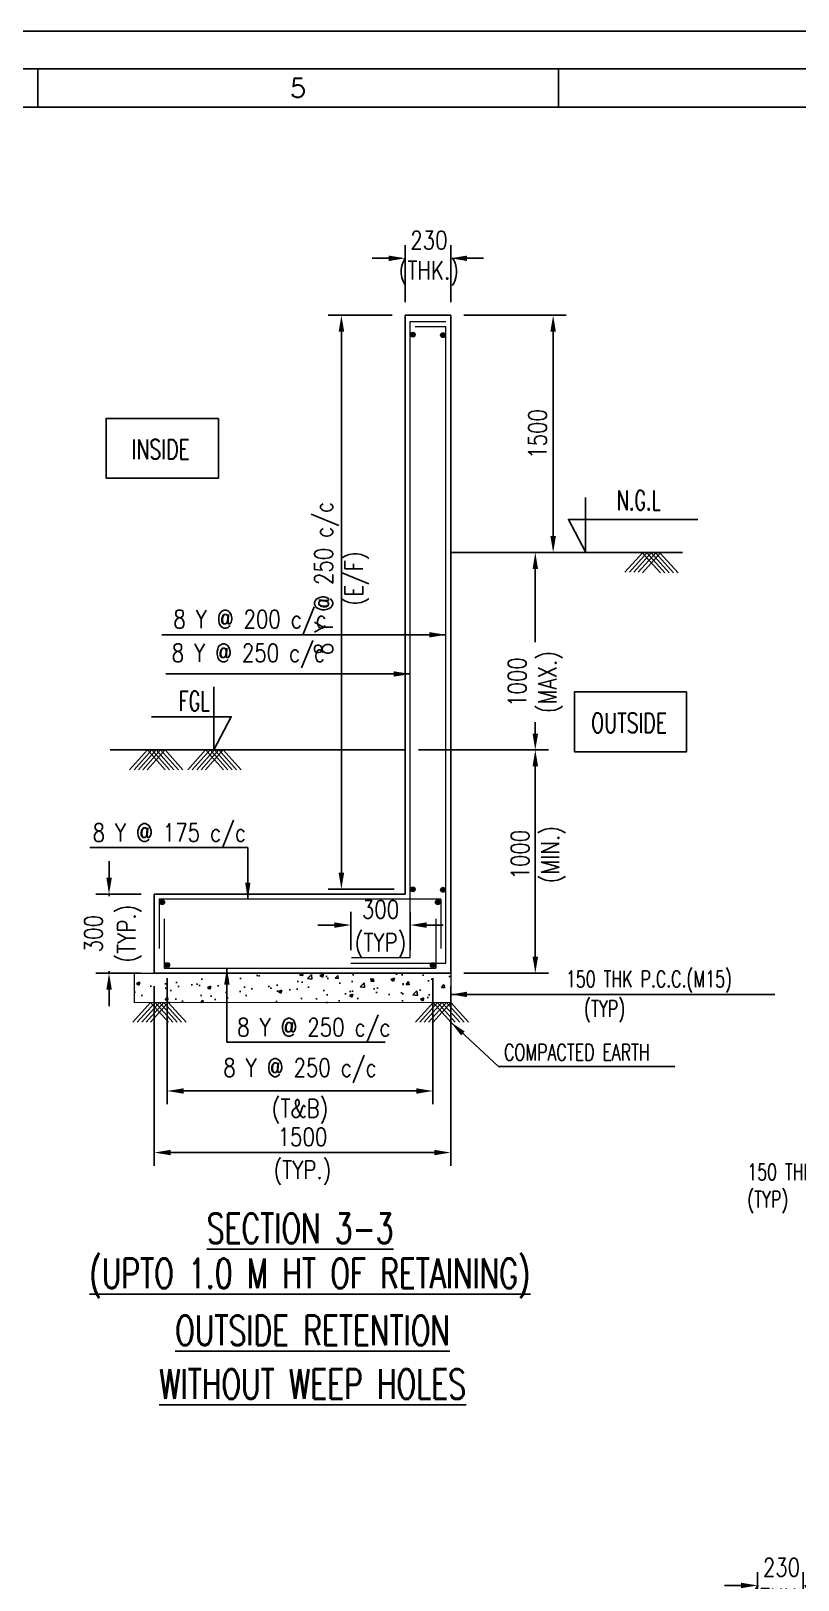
# Model space of a CAD drawing. Extents: x -69352 to 1013721, y -547461 to -186867.
# Drawn here: x 540377 to 552022, y -464620 to -441077 of the extents above; entities that cross this region are included whole.
import ezdxf
from ezdxf.enums import TextEntityAlignment as Align

# ---------------------------------------------------------------- set-up
doc = ezdxf.new("R2010")
doc.units = 0
doc.header["$LTSCALE"] = 500
doc.header["$MEASUREMENT"] = 0
doc.header["$PDMODE"] = 35
doc.header["$PDSIZE"] = -15
doc.layers.get('DEFPOINTS').update_dxf_attribs({"color": 4})
for name, color, linetype in [('BEAM', 4, 'Continuous'), ('Layer1', 7, 'Continuous'), ('LEVEL SECTION', 3, 'Continuous'), ('PCC', 7, 'Continuous'), ('PNA', 10, 'Continuous'), ('S-DIM-1', 5, 'Continuous'), ('S-DIMANTION', 5, 'Continuous'), ('S-FILLING', 9, 'Continuous'), ('S-LEVEL SECTION', 3, 'Continuous'), ('S-REINF', 6, 'Continuous'), ('S-TEXT', 2, 'Continuous'), ('S-TEXT-1', 4, 'Continuous'), ('S-TEXT-1 @ 1', 4, 'Continuous'), ('S-TITIL', 6, 'Continuous'), ('TEXT NORMAL', 4, 'Continuous')]:
    doc.layers.add(name, color=color, linetype=linetype)
doc.styles.add('ROMANS', font='simplex.shx', dxfattribs={"width": 0.8, "height": 275})
doc.dimstyles.new('3-100', dxfattribs={"dimtxt": 250, "dimasz": 250, "dimexe": 150, "dimexo": 60, "dimgap": 75, "dimtad": 1, "dimdec": 0, "dimlfac": 0.333333, "dimzin": 0, "dimdsep": 46, "dimtxsty": 'ROMANS', "dimcen": -300, "dimclrd": 5, "dimclre": 5, "dimclrt": 4, "dimadec": 0, "dimazin": 0, "dimtfac": 1, "dimtdec": 0, "dimtix": 1, "dimtofl": 0, "dimtmove": 2, "dimatfit": 3, "dimfxl": 0, "dimtolj": 1, "dimtzin": 0, "dimarcsym": 0})
doc.dimstyles.new('dim100', dxfattribs={"dimtxt": 250, "dimasz": 250, "dimexe": 200, "dimexo": 200, "dimgap": 100, "dimtad": 1, "dimdec": 0, "dimzin": 0, "dimdsep": 46, "dimtxsty": 'ROMANS', "dimcen": 0, "dimclrd": 5, "dimclre": 5, "dimclrt": 4, "dimadec": 0, "dimazin": 0, "dimtfac": 1, "dimtdec": 0, "dimtix": 1, "dimtofl": 0, "dimtmove": 2, "dimatfit": 3, "dimfxl": 0, "dimtolj": 1, "dimtzin": 0, "dimlwd": -1, "dimlwe": -1, "dimarcsym": 0})
doc.dimstyles.new('dim33.33', dxfattribs={"dimtxt": 250, "dimasz": 250, "dimexe": 200, "dimexo": 200, "dimgap": 100, "dimtad": 1, "dimdec": 0, "dimlfac": 0.333331, "dimzin": 0, "dimdsep": 46, "dimtxsty": 'ROMANS', "dimcen": 0, "dimclrd": 5, "dimclre": 5, "dimclrt": 4, "dimadec": 0, "dimazin": 0, "dimtfac": 1, "dimtdec": 0, "dimtix": 1, "dimtofl": 0, "dimtmove": 2, "dimatfit": 3, "dimfxl": 0, "dimtolj": 1, "dimtzin": 0, "dimlwd": -1, "dimlwe": -1, "dimarcsym": 0})

# ---------------------------------------------------------------- blocks, each defined once
blk = doc.blocks.new('SHEET')
at = {"elevation": -8, "flags": 128}
blk.add_lwpolyline([(674017, -125881), (763101, -125881), (763101, -63214), (674017, -63214)], close=True, dxfattribs=at)
at = {"layer": 'PNA'}
for p, q in [((704065, -63743, -8), (704065, -64273, -8)), ((711312, -63743, -8), (711312, -64273, -8))]:
    blk.add_line(p, q, dxfattribs=at)
at = {"layer": 'PNA', "color": 1, "elevation": -8}
for points in [[(675076, -125351), (762572, -125351), (762572, -63743), (675076, -63743)], [(676135, -124822), (762042, -124822), (762042, -64273), (676135, -64273)]]:
    blk.add_lwpolyline(points, close=True, dxfattribs=at)
at = {"layer": 'PNA', "style": 'ROMANS'}
blk.add_text('5', height=265, dxfattribs=at).set_placement((707689, -64008, -8), align=Align.MIDDLE)
blk = doc.blocks.new('*D996')
at = {"layer": 'DEFPOINTS', "color": 0}
for p in [(552099, -464702), (551409, -465569), (552099, -465569)]:
    blk.add_point(p, dxfattribs=at)
at = {"layer": 'S-DIM-1', "color": 5}
for p, q in [((551159, -464702), (550909, -464702)), ((551409, -465369), (551409, -464502)), ((552099, -465369), (552099, -464502)), ((552349, -464702), (552599, -464702))]:
    blk.add_line(p, q, dxfattribs=at)
for points in [[(551159, -464744), (551159, -464661), (551409, -464702)], [(552349, -464661), (552349, -464744), (552099, -464702)]]:
    blk.add_solid(points, dxfattribs=at)
at = {"layer": 'S-DIM-1', "color": 4, "insert": (551772, -464702), "char_height": 275, "attachment_point": 5, "style": 'ROMANS'}
blk.add_mtext('\\A1;230\\P(THK.)', dxfattribs=at)
blk = doc.blocks.new('*D1039')
at = {"layer": 'DEFPOINTS', "color": 0}
for p in [(546059, -445398), (545090, -454121), (546091, -454121)]:
    blk.add_point(p, dxfattribs=at)
at = {"layer": 'S-DIM-1', "color": 5}
for p, q in [((545859, -445398), (544890, -445398)), ((545090, -445648), (545090, -453871)), ((545891, -454121), (544890, -454121))]:
    blk.add_line(p, q, dxfattribs=at)
for points in [[(545132, -445648), (545048, -445648), (545090, -445398)], [(545048, -453871), (545132, -453871), (545090, -454121)]]:
    blk.add_solid(points, dxfattribs=at)
at = {"layer": 'S-DIM-1', "color": 4, "insert": (545095, -449398), "char_height": 275, "attachment_point": 5, "rotation": 90, "style": 'ROMANS'}
blk.add_mtext('\\A1;8 Y @ 250 c/c\\P(E/F)', dxfattribs=at)
blk = doc.blocks.new('*D1040')
at = {"layer": 'DEFPOINTS', "color": 0}
for p in [(542445, -455272), (546478, -455272), (546478, -457187)]:
    blk.add_point(p, dxfattribs=at)
at = {"layer": 'S-DIMANTION', "color": 5, "linetype": 'ByBlock', "ltscale": 20}
for p, q in [((542445, -455472), (542445, -457387)), ((546478, -455472), (546478, -457387)), ((542695, -457187), (546228, -457187))]:
    blk.add_line(p, q, dxfattribs=at)
at = {"layer": 'S-DIMANTION', "color": 5}
for points in [[(542695, -457146), (542695, -457229), (542445, -457187)], [(546228, -457229), (546228, -457146), (546478, -457187)]]:
    blk.add_solid(points, dxfattribs=at)
at = {"layer": 'S-DIMANTION', "color": 4, "lineweight": -2, "char_height": 275, "attachment_point": 5, "style": 'ROMANS'}
for s, insert in [('\\A1;8 Y @ 250 c/c', (544462, -456878)), ('(T&B)', (544462, -457497))]:
    blk.add_mtext(s, dxfattribs=dict(at, insert=insert))
blk = doc.blocks.new('*D1041')
at = {"layer": 'DEFPOINTS', "color": 0}
for p in [(546134, -454665), (545234, -455246), (546134, -455246)]:
    blk.add_point(p, dxfattribs=at)
at = {"layer": 'S-DIMANTION', "color": 5, "linetype": 'ByBlock', "ltscale": 20}
for p, q in [((545234, -455046), (545234, -454465)), ((546134, -455046), (546134, -454465)), ((544984, -454665), (544734, -454665)), ((546384, -454665), (546634, -454665))]:
    blk.add_line(p, q, dxfattribs=at)
at = {"layer": 'S-DIMANTION', "color": 5}
for points in [[(544984, -454707), (544984, -454624), (545234, -454665)], [(546384, -454624), (546384, -454707), (546134, -454665)]]:
    blk.add_solid(points, dxfattribs=at)
at = {"layer": 'S-DIMANTION', "color": 4, "lineweight": -2, "char_height": 275, "attachment_point": 5, "style": 'ROMANS'}
for s, insert in [('\\A1;300', (545684, -454428)), ('(TYP)', (545684, -454975))]:
    blk.add_mtext(s, dxfattribs=dict(at, insert=insert))
blk = doc.blocks.new('*D1042')
at = {"layer": 'DEFPOINTS', "color": 0}
for p in [(546059, -452004), (546749, -455396), (548034, -455396)]:
    blk.add_point(p, dxfattribs=at)
at = {"layer": 'S-DIM-1', "color": 5}
for p, q in [((546259, -452004), (548234, -452004)), ((548034, -452254), (548034, -455146)), ((546949, -455396), (548234, -455396))]:
    blk.add_line(p, q, dxfattribs=at)
for points in [[(548076, -452254), (547992, -452254), (548034, -452004)], [(547992, -455146), (548076, -455146), (548034, -455396)]]:
    blk.add_solid(points, dxfattribs=at)
at = {"layer": 'S-DIM-1', "color": 4, "insert": (548078, -453595), "char_height": 275, "attachment_point": 5, "rotation": 90, "style": 'ROMANS'}
blk.add_mtext('\\A1;1000\\P(MIN.)', dxfattribs=at)
blk = doc.blocks.new('*D1043')
at = {"layer": 'DEFPOINTS', "color": 0}
for p in [(546749, -449004), (548034, -449004), (546749, -452004)]:
    blk.add_point(p, dxfattribs=at)
at = {"layer": 'S-DIM-1', "color": 5}
for p, q in [((546949, -449004), (548234, -449004)), ((548034, -449254), (548034, -450365)), ((548034, -451754), (548034, -451581)), ((546949, -452004), (548234, -452004))]:
    blk.add_line(p, q, dxfattribs=at)
for points in [[(548076, -449254), (547992, -449254), (548034, -449004)], [(547992, -451754), (548076, -451754), (548034, -452004)]]:
    blk.add_solid(points, dxfattribs=at)
at = {"layer": 'S-DIM-1', "color": 4, "insert": (548034, -450973), "char_height": 275, "attachment_point": 5, "rotation": 90, "style": 'ROMANS'}
blk.add_mtext('\\A1;1000\\P(MAX.)', dxfattribs=at)
blk = doc.blocks.new('*D1044')
at = {"layer": 'DEFPOINTS', "color": 0}
for p in [(542249, -455396), (546749, -455396), (546749, -458123)]:
    blk.add_point(p, dxfattribs=at)
at = {"layer": 'S-DIMANTION', "color": 5, "linetype": 'ByBlock', "ltscale": 20}
for p, q in [((542249, -455596), (542249, -458323)), ((546749, -455596), (546749, -458323)), ((542499, -458123), (546499, -458123))]:
    blk.add_line(p, q, dxfattribs=at)
at = {"layer": 'S-DIMANTION', "color": 5}
for points in [[(542499, -458081), (542499, -458164), (542249, -458123)], [(546499, -458164), (546499, -458081), (546749, -458123)]]:
    blk.add_solid(points, dxfattribs=at)
at = {"layer": 'S-DIMANTION', "color": 4, "lineweight": -2, "char_height": 275, "attachment_point": 5, "style": 'ROMANS'}
for s, insert in [('\\A1;1500', (544499, -457885)), ('(TYP.)', (544499, -458432))]:
    blk.add_mtext(s, dxfattribs=dict(at, insert=insert))
blk = doc.blocks.new('*D1045')
at = {"layer": 'DEFPOINTS', "color": 0}
for p in [(542249, -454196), (541562, -455396), (542249, -455396)]:
    blk.add_point(p, dxfattribs=at)
at = {"layer": 'S-DIM-1', "color": 5, "lineweight": -3}
for p, q in [((541562, -453946), (541562, -453696)), ((541562, -454196), (541562, -454225)), ((541562, -455396), (541562, -455367)), ((541562, -455646), (541562, -455896))]:
    blk.add_line(p, q, dxfattribs=at)
at = {"layer": 'S-DIM-1', "color": 5}
for p, q in [((542049, -454196), (541362, -454196)), ((542049, -455396), (541362, -455396))]:
    blk.add_line(p, q, dxfattribs=at)
for points in [[(541521, -453946), (541604, -453946), (541562, -454196)], [(541604, -455646), (541521, -455646), (541562, -455396)]]:
    blk.add_solid(points, dxfattribs=at)
at = {"layer": 'S-DIM-1', "color": 4, "char_height": 275, "attachment_point": 5, "rotation": 90, "style": 'ROMANS'}
for s, insert in [('\\A1;300', (541325, -454796)), ('(TYP.)', (541872, -454796))]:
    blk.add_mtext(s, dxfattribs=dict(at, insert=insert))
blk = doc.blocks.new('*D1046')
at = {"layer": 'DEFPOINTS', "color": 0}
for p in [(546749, -445398), (546749, -449004), (548305, -449004)]:
    blk.add_point(p, dxfattribs=at)
at = {"layer": 'S-DIM-1', "color": 5}
for p, q in [((546949, -445398), (548505, -445398)), ((548305, -445648), (548305, -448754)), ((546949, -449004), (548505, -449004))]:
    blk.add_line(p, q, dxfattribs=at)
for points in [[(548347, -445648), (548263, -445648), (548305, -445398)], [(548263, -448754), (548347, -448754), (548305, -449004)]]:
    blk.add_solid(points, dxfattribs=at)
at = {"layer": 'S-DIM-1', "color": 4, "insert": (548068, -447201), "char_height": 275, "attachment_point": 5, "rotation": 90, "style": 'ROMANS'}
blk.add_mtext('\\A1;1500', dxfattribs=at)
blk = doc.blocks.new('*D1047')
at = {"layer": 'DEFPOINTS', "color": 0}
for p in [(546749, -444531), (546059, -445398), (546749, -445398)]:
    blk.add_point(p, dxfattribs=at)
at = {"layer": 'S-DIM-1', "color": 5}
for p, q in [((546059, -445198), (546059, -444331)), ((546749, -445198), (546749, -444331)), ((545809, -444531), (545559, -444531)), ((546999, -444531), (547249, -444531))]:
    blk.add_line(p, q, dxfattribs=at)
for points in [[(545809, -444573), (545809, -444490), (546059, -444531)], [(546999, -444490), (546999, -444573), (546749, -444531)]]:
    blk.add_solid(points, dxfattribs=at)
at = {"layer": 'S-DIM-1', "color": 4, "insert": (546419, -444531), "char_height": 275, "attachment_point": 5, "style": 'ROMANS'}
blk.add_mtext('\\A1;230\\P(THK.)', dxfattribs=at)

msp = doc.modelspace()

# ---------------------------------------------------------------- hatches: boundary and pattern name
at = {"layer": 'PCC'}
h = msp.add_hatch(dxfattribs=at)
h.set_pattern_fill('AR-CONC', color=256, scale=75, style=0)
h.set_pattern_definition([(50, (-27075.5, -696819.17), (537.94514, -47.0641), [56.25, -618.75]), (355, (-27075.5, -696819.17), (-104.0635, 564.1441), [45, -495]), (100.4514, (-27030.7, -696823.1), (433.88204, 517.07966), [47.80514, -525.8566]), (46.1842, (-27075.5, -696669.17), (800.4308, -124.13926), [84.375, -928.125]), (96.6356, (-27008.8, -696679.5), (700.997, 730.5884), [71.7077, -788.7848]), (351.1842, (-27075.5, -696669.2), (700.9965, 730.589), [67.5, -742.5]), (21, (-27000.5, -696706.67), (447.6803, -301.96417), [56.25, -618.75]), (326, (-27000.5, -696706.67), (182.4865, 543.86253), [45, -495]), (71.4514, (-26963.2, -696731.83), (630.16697, 241.89787), [47.80514, -525.8566]), (37.5, (-27075.52, -696819.17), (9.11989, 249.67039), [0, -489, 0, -502.5, 0, -496.875]), (7.5, (-27075.52, -696819.17), (197.30215, 295.80878), [0, -286.5, 0, -477.75, 0, -189.375]), (327.5, (-27242.77, -696819.17), (400.36683, -16.916154), [0, -187.5, 0, -585, 0, -776.25]), (317.5, (-27317.77, -696819.17), (437.38963, 75.07874), [0, -243.75, 0, -388.5, 0, -551.25])])
h.paths.add_polyline_path([(546751.01, -455843.26), (546749.02, -455396.05), (542249.02, -455396.05), (541949.02, -455396.05), (541949.02, -455846.05), (542190.606, -455845.9), (542192.98, -455843.26), (542195.351, -455845.897), (542257.886, -455845.859), (542260.223, -455843.26), (542262.557, -455845.856), (542325.167, -455845.817), (542327.466, -455843.26), (542329.763, -455845.814), (542392.447, -455845.775), (542394.709, -455843.26), (542396.968, -455845.773), (542459.727, -455845.734), (542461.952, -455843.26), (542464.174, -455845.731)])
at = {"layer": 'S-REINF', "lineweight": 5}
for points in [[(546135.512, -445691.441, 1), (546210.161, -445691.441, 1)], [(546595.012, -445699.105, 1), (546669.661, -445699.105, 1)], [(546135.195, -454121.177, 1), (546209.844, -454121.177, 1)], [(546594.695, -454128.842, 1), (546669.344, -454128.842, 1)], [(542405.906, -454317.043, -1), (542331.256, -454317.043, -1)], [(546517.133, -454317.043, 1), (546591.783, -454317.043, 1)], [(542481.906, -455272.043, -1), (542407.256, -455272.043, -1)], [(546441.133, -455272.043, 1), (546515.783, -455272.043, 1)]]:
    msp.add_hatch(color=256, dxfattribs=at).paths.add_polyline_path(points)

# ---------------------------------------------------------------- linework, layer by layer
at = {"color": 8, "lineweight": 5, "elevation": 9.84}
msp.add_lwpolyline([(546749.02, -455396.05), (546749.02, -455396.05), (546751.01, -455843.26), (541949.02, -455846.05), (541949.02, -455396.05), (542249.02, -455396.05)], dxfattribs=at)
at = {"layer": 'BEAM', "linetype": 'ByBlock', "lineweight": -2, "ltscale": 20}
for p, q in [((546059.02, -454196.05, 9.84), (546059.02, -445397.726, 225.651)), ((546059.02, -454196.05, 9.84), (546059.02, -445397.726, 225.651)), ((546749.02, -445397.726, 225.651), (546059.02, -445397.726, 9.581)), ((546749.02, -455396.05, 9.84), (546749.02, -445397.726, 225.651)), ((546059.02, -454196.05, 9.84), (542249.02, -454196.05, 9.84)), ((542249.02, -454196.05, 9.84), (542249.02, -455396.05, 9.84)), ((542249.02, -455396.05, 9.84), (546749.02, -455396.05, 9.84))]:
    msp.add_line(p, q, dxfattribs=at)
at = {"layer": 'Layer1', "linetype": 'Continuous'}
for p, q in [((549395.861, -449303.508, 9.671), (549665.422, -449003.745, 9.671)), ((549463.104, -449303.508, 9.671), (549732.665, -449003.745, 9.671)), ((549530.347, -449303.508, 9.671), (549799.908, -449003.745, 9.671)), ((549597.59, -449303.508, 9.671), (549867.151, -449003.745, 9.671)), ((549663.044, -449313.365, 9.671), (549932.332, -449013.907, 9.671)), ((549932.921, -449313.67, 9.671), (549663.633, -449014.211, 9.671)), ((549999.89, -449313.365, 9.671), (549730.603, -449013.907, 9.671)), ((550067.133, -449313.365, 9.671), (549797.846, -449013.907, 9.671)), ((550134.376, -449313.365, 9.671), (549865.089, -449013.907, 9.671)), ((550201.62, -449313.365, 9.671), (549932.332, -449013.907, 9.671)), ((541873.871, -452303.508, 9.84), (542143.433, -452003.745, 9.84)), ((541941.114, -452303.508, 9.84), (542210.676, -452003.745, 9.84)), ((542008.357, -452303.508, 9.84), (542277.919, -452003.745, 9.84)), ((542075.6, -452303.508, 9.84), (542345.162, -452003.745, 9.84)), ((542142.843, -452303.508, 9.84), (542412.131, -452004.05, 9.84)), ((542412.72, -452303.812, 9.84), (542143.433, -452004.354, 9.84)), ((542479.69, -452303.508, 9.84), (542210.402, -452004.05, 9.84)), ((542546.933, -452303.508, 9.84), (542277.645, -452004.05, 9.84)), ((542614.176, -452303.508, 9.84), (542344.888, -452004.05, 9.84)), ((542681.419, -452303.508, 9.84), (542412.131, -452004.05, 9.84)), ((542758.919, -452303.508, 9.84), (543028.481, -452003.745, 9.84)), ((542826.162, -452303.508, 9.84), (543095.724, -452003.745, 9.84)), ((542893.405, -452303.508, 9.84), (543162.967, -452003.745, 9.84)), ((542960.648, -452303.508, 9.84), (543230.21, -452003.745, 9.84)), ((543027.891, -452303.508, 9.84), (543297.179, -452004.05, 9.84)), ((543297.768, -452303.812, 9.84), (543028.481, -452004.354, 9.84)), ((543364.738, -452303.508, 9.84), (543095.45, -452004.05, 9.84)), ((543431.981, -452303.508, 9.84), (543162.693, -452004.05, 9.84)), ((543499.224, -452303.508, 9.84), (543229.936, -452004.05, 9.84)), ((543566.467, -452303.508, 9.84), (543297.179, -452004.05, 9.84))]:
    msp.add_line(p, q, dxfattribs=at)
at = {"layer": 'S-FILLING', "color": 8, "linetype": 'ByBlock', "lineweight": -2}
for p, q in [((541923.692, -456142.718, 9.84), (542193.254, -455842.956, 9.84)), ((541990.935, -456142.718, 9.84), (542260.497, -455842.956, 9.84)), ((542058.178, -456142.718, 9.84), (542327.74, -455842.956, 9.84)), ((542125.421, -456142.718, 9.84), (542394.983, -455842.956, 9.84)), ((542192.664, -456142.718, 9.84), (542461.952, -455843.26, 9.84)), ((542462.541, -456143.023, 9.84), (542193.254, -455843.564, 9.84)), ((542529.511, -456142.718, 9.84), (542260.223, -455843.26, 9.84)), ((542596.754, -456142.718, 9.84), (542327.466, -455843.26, 9.84)), ((542663.997, -456142.718, 9.84), (542394.709, -455843.26, 9.84)), ((542731.24, -456142.718, 9.84), (542461.952, -455843.26, 9.84)), ((546212.75, -456142.718, 9.84), (546482.312, -455842.956, 9.84)), ((546279.993, -456142.718, 9.84), (546549.555, -455842.956, 9.84)), ((546347.236, -456142.718, 9.84), (546616.798, -455842.956, 9.84)), ((546414.479, -456142.718, 9.84), (546684.041, -455842.956, 9.84)), ((546481.722, -456142.718, 9.84), (546751.01, -455843.26, 9.84)), ((546751.599, -456143.023, 9.84), (546482.312, -455843.564, 9.84)), ((546818.569, -456142.718, 9.84), (546549.281, -455843.26, 9.84)), ((546885.812, -456142.718, 9.84), (546616.524, -455843.26, 9.84)), ((546953.055, -456142.718, 9.84), (546683.767, -455843.26, 9.84)), ((547020.298, -456142.718, 9.84), (546751.01, -455843.26, 9.84))]:
    msp.add_line(p, q, dxfattribs=at)
at = {"layer": 'S-LEVEL SECTION'}
for p, q in [((550270.108, -449004.05, 9.671), (546749.02, -449004.05, 9.671)), ((541580.114, -452004.05, 9.84), (546059.02, -452004.05, 9.84))]:
    msp.add_line(p, q, dxfattribs=at)
for points, elevation in [([(548797.127, -448167.226), (548797.127, -448992.785), (548537.626, -448499.235), (550501.073, -448499.235)], 2.152), ([(543154.416, -451042.766), (543154.416, -452004.05), (543417.917, -451498.177), (542207.694, -451498.177)], 9.84)]:
    msp.add_lwpolyline(points, dxfattribs=dict(at, elevation=elevation))
at = {"layer": 'S-REINF', "color": 6, "lineweight": 5}
for p, q in [((546134.02, -455159.255, 9.84), (546134.337, -445491.193, 225.753)), ((546134.337, -445491.193, 225.753), (546674.337, -445491.193, 225.753)), ((546209.337, -445566.193, 225.753), (546674.02, -445566.193, 225.753)), ((546674.02, -455246.05, 9.84), (546674.02, -445566.193, 225.753)), ((546599.02, -454271.05, 9.84), (542324.02, -454271.05, 9.84)), ((542324.02, -454271.05, 9.84), (542324.02, -455021.05, 9.84)), ((546599.02, -454271.05, 9.84), (546599.02, -455021.05, 9.84)), ((542399.02, -454571.05, 9.84), (542399.02, -455321.05, 9.84)), ((546524.02, -454571.05, 9.84), (546524.02, -455321.05, 9.84)), ((545234.02, -455246.05, 9.84), (546674.02, -455246.05, 9.84)), ((545241.88, -455159.255, 9.84), (546134.02, -455159.255, 9.84)), ((542399.02, -455321.05, 9.84), (546524.02, -455321.05, 9.84))]:
    msp.add_line(p, q, dxfattribs=at)
at = {"layer": 'S-REINF', "lineweight": 5}
for centre in [(546172.837, -445691.441, 225.753), (546632.337, -445699.105, 225.753), (546172.52, -454121.177, 9.84), (546632.02, -454128.842, 9.84), (542368.581, -454317.043, 9.84), (546554.458, -454317.043, 9.84), (542444.581, -455272.043, 9.84), (546478.458, -455272.043, 9.84)]:
    msp.add_circle(centre, 37.325, dxfattribs=at)
at = {"layer": 'S-TEXT-1', "ltscale": 0.3}
for points, elevation in [([(543221.645, -446965.539), (541516.661, -446965.539), (541516.661, -447873.108), (543221.645, -447873.108)], -20.238), ([(550332.199, -451122.516), (548627.215, -451122.516), (548627.215, -452030.085), (550332.199, -452030.085)], -236.217)]:
    msp.add_lwpolyline(points, close=True, dxfattribs=dict(at, elevation=elevation))

# ---------------------------------------------------------------- block references
at = {"xscale": 1.09088535620405, "yscale": 1.09088535620405, "zscale": 1.09088535620405}
msp.add_blockref('SHEET', (-227575.254, -372117.825, 8.203), dxfattribs=at)

# ---------------------------------------------------------------- texts
at = {"layer": 'LEVEL SECTION', "style": 'ROMANS', "width": 0.65}
for s, p in [('N.G.L', (549271.339, -448358.44, 9.671)), ('FGL', (542620.808, -451410.517, 9.84))]:
    msp.add_text(s, height=300, dxfattribs=at).set_placement(p)
at = {"layer": 'S-TEXT', "color": 2, "ltscale": 11, "style": 'ROMANS', "width": 0.7}
for s, p in [('INSIDE', (542345.773, -447585.511, -92.231)), ('OUTSIDE', (549456.327, -451742.488, -308.21))]:
    msp.add_text(s, height=300, dxfattribs=at).set_placement(p, align=Align.CENTER)
at = {"layer": 'S-TEXT-1 @ 1', "style": 'ROMANS', "width": 0.8}
for s, p in [('8 Y @ 200 c/c', (542538.605, -450016.067, -20.238)), ('8 Y @ 250 c/c', (542513.667, -450528.952, -20.238)), ('8 Y @ 175 c/c', (541313.291, -453260.132, -20.238)), ('8 Y @ 250 c/c', (543507.212, -456218.42, -20.238))]:
    msp.add_text(s, height=275, dxfattribs=at).set_placement(p, align=Align.MIDDLE_LEFT)
at = {"layer": 'S-TITIL', "style": 'ROMANS', "width": 0.7}
msp.add_text('%%USECTION 3-3', height=450, dxfattribs=at).set_placement((544464.173, -459275.187, -20.238), align=Align.MIDDLE_CENTER)
at = {"layer": 'S-TITIL', "color": 6, "style": 'ROMANS', "width": 0.7}
for s, p in [('%%U(UPTO 1.0 M HT OF RETAINING)', (544611.906, -459992.036, -20.238)), ('%%UOUTSIDE RETENTION', (544653.054, -460826.413, -20.238)), ('%%UWITHOUT WEEP HOLES', (544653.054, -461641.375, -20.238))]:
    msp.add_text(s, height=450, dxfattribs=at).set_placement(p, align=Align.MIDDLE)
at = {"layer": 'TEXT NORMAL', "style": 'ROMANS', "width": 0.7}
for s, p in [('150 THK P.C.C.(M15)', (548499.571, -455609.112, 9.84)), ('(TYP)', (548775.65, -456060.186, 9.84)), ('COMPACTED EARTH', (547560.608, -456722.951, 9.84)), ('150 THK P.C.C.(M15)', (551253.109, -458542.99)), ('(TYP)', (551253.109, -458959.443))]:
    msp.add_text(s, height=250, dxfattribs=at).set_placement(p)

# ---------------------------------------------------------------- dimensions: what is measured, and where the dimension line sits
at = {"layer": 'S-DIM-1'}
for base, p1, p2, angle, text, picture, middle in [((546749.02, -444531.418, 231.083), (546059.02, -445397.726, 231.083), (546749.02, -445397.726, 231.083), 180, '<>\\X(THK.)', '*D1047', (546419.064, -444531.418, 231.083)), ((548033.97, -449004.05, 9.671), (546749.02, -452004.05, 9.671), (546749.02, -449004.05, 9.671), 90, '<>\\X(MAX.)', '*D1043', (548033.97, -450972.769, 9.671)), ((552098.573, -464702.373, -215.979), (551408.573, -465568.681, -215.979), (552098.573, -465568.681, -215.979), 180, '<>\\X(THK.)', '*D996', (551772.431, -464702.373, -215.979))]:
    dim = msp.add_linear_dim(base=base, p1=p1, p2=p2, angle=angle, text=text, dimstyle='dim33.33', dxfattribs=at)
    dim.commit()
    dim.dimension.update_dxf_attribs({"geometry": picture, "text_midpoint": middle, "dimtype": 160})
for base, p1, p2, text, picture, middle in [((545089.994, -454121.177, 9.84), (546059.02, -445397.726, 9.581), (546091.402, -454121.177, 9.84), '8 Y @ 250 c/c\\X(E/F)', '*D1039', (545660.228, -449398.237, 9.84)), ((548033.97, -455396.05, 9.671), (546059.02, -452004.05, 9.84), (546749.02, -455396.05, 9.84), '1000\\X(MIN.)', '*D1042', (548616.961, -453595.04, 9.671))]:
    dim = msp.add_linear_dim(base=base, p1=p1, p2=p2, angle=90, text=text, dimstyle='dim33.33', override={"dimtmove": 1}, dxfattribs=at)
    dim.commit()
    dim.dimension.update_dxf_attribs({"geometry": picture, "text_midpoint": middle, "dimtype": 160})
for base, p1, p2, text, override, picture, middle in [((548305.004, -449004.05, 447.153), (546749.02, -445397.726, 447.153), (546749.02, -449004.05, 231.174), '1500', {"dimtxsty": 'ROMANS'}, '*D1046', (548067.504, -447200.888, 447.153)), ((541562.234, -455396.05, -20.238), (542249.02, -454196.05, 9.84), (542249.02, -455396.05, -20.238), '300\\X(TYP.)', {"dimtad": 0, "dimtofl": 1, "dimlwd": 65533}, '*D1045', (541562.234, -454796.05, -20.238))]:
    dim = msp.add_linear_dim(base=base, p1=p1, p2=p2, angle=90, text=text, dimstyle='dim33.33', override=override, dxfattribs=at)
    dim.commit()
    dim.dimension.update_dxf_attribs({"geometry": picture, "text_midpoint": middle})
at = {"layer": 'S-DIMANTION', "linetype": 'ByBlock', "lineweight": -2, "ltscale": 20}
for base, p1, p2, text, picture, middle in [((546134.02, -454665.201, 9.84), (545234.02, -455246.05, 9.84), (546134.02, -455246.05, 9.84), '<>\\X(TYP)', '*D1041', (545684.02, -454665.201, 9.84)), ((546749.02, -458122.825, -20.238), (542249.02, -455396.05, 9.84), (546749.02, -455396.05, 9.84), '<>\\X(TYP.)', '*D1044', (544499.02, -458122.825, -20.238))]:
    dim = msp.add_linear_dim(base=base, p1=p1, p2=p2, text=text, dimstyle='dim33.33', dxfattribs=at)
    dim.commit()
    dim.dimension.update_dxf_attribs({"geometry": picture, "text_midpoint": middle})
dim = msp.add_linear_dim(base=(546478.458, -457187.467, 9.84), p1=(542444.581, -455272.043, 9.84), p2=(546478.458, -455272.043, 9.84), text='8 Y @ 250 c/c\\X(T&B)', dimstyle='dim33.33', override={"dimtxsty": 'ROMANS'}, dxfattribs=at)
dim.commit()
dim.dimension.update_dxf_attribs({"geometry": '*D1040', "text_midpoint": (544461.52, -457187.467, 9.84)})

# ---------------------------------------------------------------- leaders
for points in [[(543668.963, -454271.05, -20.238), (543668.963, -453485.132, -20.238), (541268.216, -453485.132, -20.238)], [(543351.54, -455321.05, -20.238), (543351.54, -456443.42, -20.238), (545752.288, -456443.42, -20.238)]]:
    msp.add_leader(points, dimstyle='dim100', override={"dimtad": 0, "dimarcsym": 1})
at = {"layer": 'S-DIM-1'}
for points in [[(546674.02, -450253.634, -20.238), (542361.78, -450253.635, -20.238)], [(546134.02, -450849.077, -20.238), (542425.096, -450849.078, -20.238)]]:
    msp.add_leader(points, dimstyle='dim100', dxfattribs=at)
at = {"layer": 'S-DIMANTION', "linetype": 'ByBlock', "lineweight": -2, "ltscale": 20}
msp.add_leader([(546749.02, -455719.282, 9.84), (551673.315, -455719.282, 9.84)], dimstyle='3-100', override={"dimtad": 0}, dxfattribs=at)
msp.add_leader([(546751.326, -456142.718, 9.84), (547473.973, -456813.064, 9.84), (550150.913, -456813.064, 9.84)], dimstyle='3-100', dxfattribs=at)

doc.saveas('drawing.dxf')
